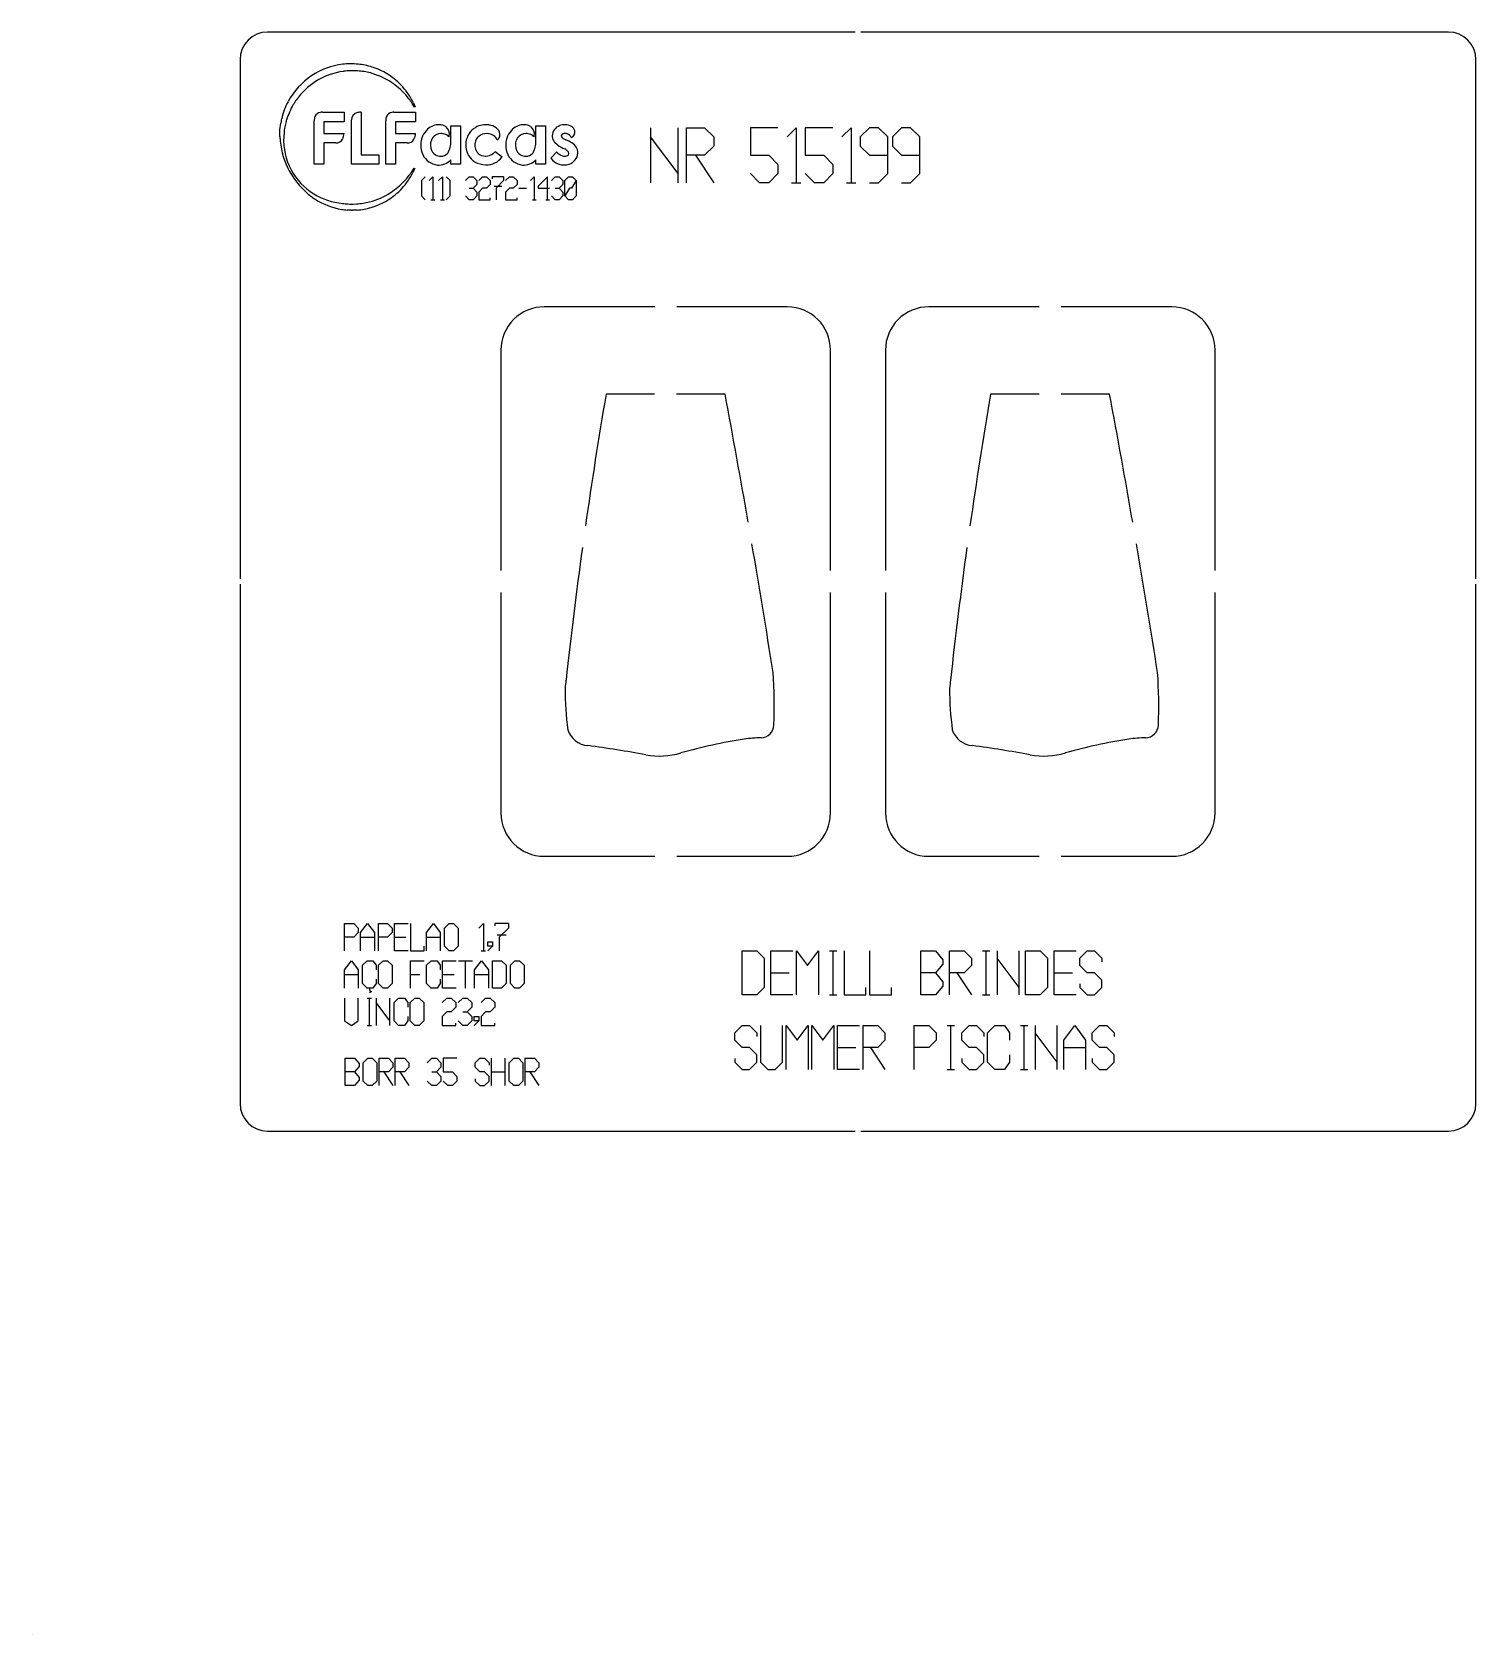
# Model space of a CAD drawing. Extents: x 0 to 263, y 0 to 292.
import ezdxf

# ---------------------------------------------------------------- set-up
doc = ezdxf.new("R2010")
doc.units = 0
doc.layers.add('1_SEM_TНTULO-154546_PONTES', color=4, linetype='CONTINUOUS')

msp = doc.modelspace()

# ---------------------------------------------------------------- linework, layer by layer
at = {"layer": '1_Sem_tнtulo-154546_Pontes', "color": 16, "linetype": 'CONTINUOUS', "true_color": 0x800000}
for p, q in [((149.87, 291.7), (42.87, 291.7)), ((257.87, 291.7), (150.87, 291.7)), ((37.87, 286.7), (37.87, 192.2)), ((262.87, 192.2), (262.87, 286.7)), ((37.87, 191.2), (37.87, 96.7)), ((262.87, 96.7), (262.87, 191.2)), ((42.87, 91.7), (149.87, 91.7)), ((150.87, 91.7), (257.87, 91.7)), ((0, 0), (0, 0)), ((0, 0), (0, 0)), ((0, 0), (0, 0)), ((0, 0), (0, 0)), ((0, 0), (0, 0)), ((0, 0), (0, 0)), ((0, 0), (0, 0)), ((0, 0), (0, 0))]:
    msp.add_line(p, q, dxfattribs=at)
at = {"layer": '1_Sem_tнtulo-154546_Pontes', "color": 4, "linetype": 'CONTINUOUS', "true_color": 0x00ffff}
for p, q in [((52.86, 277.12), (56.8, 277.12)), ((56.8, 277.12), (56.8, 275.35)), ((59.92, 277.12), (59.92, 269.38)), ((65.88, 277.12), (69.82, 277.12)), ((69.63, 278.05), (69.22, 278.7)), ((69.43, 278.81), (69.74, 278.1)), ((69.74, 278.1), (69.63, 278.05)), ((69.82, 277.12), (69.82, 275.35)), ((45.14, 273.88), (45.28, 275.13)), ((45.39, 275.66), (45.45, 275.95)), ((45.99, 274.22), (45.91, 273.84)), ((46.13, 274.97), (45.99, 274.22)), ((51.36, 267.67), (51.36, 275.53)), ((56.8, 275.35), (53.14, 275.35)), ((53.14, 275.35), (53.14, 273.26)), ((58.14, 267.67), (58.14, 275.71)), ((64.38, 267.67), (64.38, 275.53)), ((69.82, 275.35), (66.16, 275.35)), ((66.16, 275.35), (66.16, 273.26)), ((76.25, 274.66), (78.01, 274.66)), ((76.25, 271.79), (76.25, 274.66)), ((78.01, 274.66), (78.01, 267.67)), ((91.73, 274.66), (93.49, 274.66)), ((91.73, 271.79), (91.73, 274.66)), ((93.49, 274.66), (93.49, 267.67)), ((112.61, 274.28), (112.61, 264.28)), ((117.61, 264.28), (117.61, 274.28)), ((119.12, 274.28), (122.45, 274.28)), ((119.12, 264.28), (119.12, 274.28)), ((122.45, 274.28), (124.11, 272.61)), ((135.78, 274.28), (130.78, 274.28)), ((130.78, 274.28), (130.78, 269.27)), ((137.45, 272.61), (139.12, 274.28)), ((139.12, 274.28), (139.12, 264.28)), ((145.78, 274.28), (140.78, 274.28)), ((140.78, 274.28), (140.78, 269.27)), ((147.45, 272.61), (149.12, 274.28)), ((149.12, 274.28), (149.12, 264.28)), ((152.44, 274.28), (150.78, 272.61)), ((154.11, 274.28), (152.44, 274.28)), ((155.78, 272.61), (154.11, 274.28)), ((158.28, 274.28), (156.62, 272.61)), ((159.95, 274.28), (158.28, 274.28)), ((161.61, 272.61), (159.95, 274.28)), ((45.13, 272.68), (45.14, 273.48)), ((45.14, 273.48), (45.14, 273.88)), ((45.88, 273.44), (45.81, 272.64)), ((45.91, 273.84), (45.88, 273.44)), ((53.14, 273.26), (56.8, 273.26)), ((55.3, 271.53), (53.14, 271.53)), ((53.14, 271.53), (53.14, 267.67)), ((66.16, 273.26), (69.82, 273.26)), ((68.32, 271.53), (66.16, 271.53)), ((66.16, 271.53), (66.16, 267.67)), ((117.61, 265.94), (112.61, 272.61)), ((124.11, 272.61), (124.11, 270.94)), ((150.78, 272.61), (150.78, 270.94)), ((155.78, 265.94), (155.78, 272.61)), ((156.62, 272.61), (156.62, 270.94)), ((161.61, 265.94), (161.61, 272.61)), ((59.92, 269.38), (63.16, 269.38)), ((63.16, 269.38), (63.16, 267.67)), ((76.25, 267.67), (76.25, 268.44)), ((84.29, 269.94), (85.57, 269.01)), ((91.73, 267.67), (91.73, 268.44)), ((94.43, 268.74), (95.51, 269.9)), ((122.45, 269.27), (119.12, 269.27)), ((120.78, 269.27), (124.11, 264.28)), ((124.11, 270.94), (122.45, 269.27)), ((130.78, 269.27), (134.12, 269.27)), ((134.12, 269.27), (135.78, 267.61)), ((140.78, 269.27), (144.12, 269.27)), ((144.12, 269.27), (145.78, 267.61)), ((150.78, 270.94), (152.44, 269.28)), ((152.44, 269.28), (155.78, 269.28)), ((156.62, 270.94), (158.28, 269.28)), ((158.28, 269.28), (161.61, 269.28)), ((53.14, 267.67), (51.36, 267.67)), ((63.16, 267.67), (58.14, 267.67)), ((66.16, 267.67), (64.38, 267.67)), ((69.13, 266.28), (69.55, 266.93)), ((69.66, 266.87), (69.34, 266.16)), ((69.55, 266.93), (69.66, 266.87)), ((78.01, 267.67), (76.25, 267.67)), ((93.49, 267.67), (91.73, 267.67)), ((132.45, 264.28), (130.78, 265.94)), ((135.78, 265.94), (134.12, 264.28)), ((135.78, 267.61), (135.78, 265.94)), ((142.45, 264.28), (140.78, 265.94)), ((145.78, 265.94), (144.12, 264.28)), ((145.78, 267.61), (145.78, 265.94)), ((154.11, 264.28), (155.78, 265.94)), ((159.95, 264.28), (161.61, 265.94)), ((71.59, 265.37), (70.89, 264.68)), ((70.89, 264.68), (70.89, 261.89)), ((72.28, 264.68), (72.98, 265.37)), ((72.98, 265.37), (72.98, 261.2)), ((74.02, 264.68), (74.72, 265.37)), ((74.72, 265.37), (74.72, 261.2)), ((76.11, 264.68), (75.42, 265.37)), ((76.11, 261.89), (76.11, 264.68)), ((78.9, 264.68), (79.59, 265.37)), ((79.59, 265.37), (80.29, 265.37)), ((79.59, 263.28), (80.29, 263.28)), ((80.29, 265.37), (80.98, 264.68)), ((80.98, 263.98), (80.29, 263.28)), ((80.29, 263.28), (80.98, 262.59)), ((80.98, 264.68), (80.98, 263.98)), ((80.98, 262.59), (80.98, 261.89)), ((81.33, 264.68), (82.03, 265.37)), ((82.03, 263.28), (81.33, 262.59)), ((81.33, 262.59), (81.33, 261.2)), ((82.03, 265.37), (82.73, 265.37)), ((82.73, 263.28), (82.03, 263.28)), ((82.73, 265.37), (83.42, 264.68)), ((83.42, 263.98), (82.73, 263.28)), ((83.42, 264.68), (83.42, 263.98)), ((85.86, 265.37), (83.77, 265.37)), ((83.77, 265.37), (83.77, 265.02)), ((84.12, 263.63), (85.51, 263.63)), ((85.86, 264.68), (84.47, 263.28)), ((84.47, 263.28), (84.47, 261.2)), ((85.86, 265.37), (85.86, 264.68)), ((86.21, 264.68), (86.9, 265.37)), ((86.9, 263.28), (86.21, 262.59)), ((86.21, 262.59), (86.21, 261.2)), ((86.9, 265.37), (87.6, 265.37)), ((87.6, 263.28), (86.9, 263.28)), ((87.6, 265.37), (88.29, 264.68)), ((88.29, 263.98), (87.6, 263.28)), ((88.29, 264.68), (88.29, 263.98)), ((88.64, 263.28), (90.04, 263.28)), ((90.73, 264.68), (91.43, 265.37)), ((91.43, 265.37), (91.43, 261.2)), ((93.86, 265.37), (92.12, 263.63)), ((92.12, 263.63), (92.12, 263.28)), ((92.12, 263.28), (94.21, 263.28)), ((93.86, 261.2), (93.86, 265.37)), ((94.56, 264.68), (95.25, 265.37)), ((95.25, 265.37), (95.95, 265.37)), ((95.25, 263.28), (95.95, 263.28)), ((95.95, 265.37), (96.64, 264.68)), ((96.64, 263.98), (95.95, 263.28)), ((95.95, 263.28), (96.64, 262.59)), ((96.64, 264.68), (96.64, 263.98)), ((96.64, 262.59), (96.64, 261.89)), ((96.99, 264.68), (97.69, 265.37)), ((96.99, 261.89), (96.99, 264.68)), ((97.86, 263.28), (96.99, 261.89)), ((97.69, 265.37), (98.39, 265.37)), ((98.21, 263.28), (97.86, 263.28)), ((99.08, 264.68), (98.21, 263.28)), ((98.39, 265.37), (99.08, 264.68)), ((99.08, 264.68), (99.08, 261.89)), ((134.12, 264.28), (132.45, 264.28)), ((138.29, 264.28), (139.95, 264.28)), ((144.12, 264.28), (142.45, 264.28)), ((148.29, 264.28), (149.95, 264.28)), ((152.44, 264.28), (154.11, 264.28)), ((158.28, 264.28), (159.95, 264.28)), ((57.5, 260.42), (57.84, 260.41)), ((57.84, 260.41), (58.17, 260.39)), ((58.34, 260.4), (58.46, 260.4)), ((58.46, 260.4), (59.09, 260.42)), ((70.89, 261.89), (71.59, 261.2)), ((72.63, 261.2), (73.33, 261.2)), ((74.37, 261.2), (75.07, 261.2)), ((75.42, 261.2), (76.11, 261.89)), ((79.59, 261.2), (78.9, 261.89)), ((80.29, 261.2), (79.59, 261.2)), ((80.98, 261.89), (80.29, 261.2)), ((81.33, 261.2), (83.42, 261.2)), ((83.42, 261.2), (83.42, 261.54)), ((86.21, 261.2), (88.29, 261.2)), ((88.29, 261.2), (88.29, 261.54)), ((91.08, 261.2), (91.78, 261.2)), ((93.52, 261.2), (94.21, 261.2)), ((95.25, 261.2), (94.56, 261.89)), ((95.95, 261.2), (95.25, 261.2)), ((96.64, 261.89), (95.95, 261.2)), ((97.69, 261.2), (96.99, 261.89)), ((98.39, 261.2), (97.69, 261.2)), ((99.08, 261.89), (98.39, 261.2)), ((58.11, 259.28), (57.78, 259.3)), ((59.17, 259.31), (58.49, 259.29)), ((129.29, 116.47), (129.29, 124.47)), ((129.29, 124.47), (131.96, 124.47)), ((131.96, 124.47), (133.29, 123.14)), ((133.29, 123.14), (133.29, 117.81)), ((134.49, 124.47), (138.49, 124.47)), ((134.49, 116.47), (134.49, 124.47)), ((139.16, 116.47), (139.16, 124.47)), ((139.16, 124.47), (141.16, 121.8)), ((141.16, 121.8), (143.16, 124.47)), ((143.16, 124.47), (143.16, 116.47)), ((145.16, 124.47), (146.5, 124.47)), ((145.82, 116.47), (145.82, 124.47)), ((147.82, 124.47), (147.82, 116.47)), ((152.49, 124.47), (152.49, 116.47)), ((161.82, 116.47), (161.82, 124.47)), ((161.82, 124.47), (164.49, 124.47)), ((164.49, 124.47), (165.82, 122.87)), ((165.82, 122.87), (165.82, 122.07)), ((167.03, 124.47), (169.69, 124.47)), ((167.03, 116.47), (167.03, 124.47)), ((169.69, 124.47), (171.02, 123.14)), ((171.02, 123.14), (171.02, 121.8)), ((173.03, 124.47), (174.36, 124.47)), ((173.69, 116.47), (173.69, 124.47)), ((175.69, 124.47), (175.69, 116.47)), ((179.69, 117.81), (175.69, 123.14)), ((179.69, 116.47), (179.69, 124.47)), ((180.89, 116.47), (180.89, 124.47)), ((180.89, 124.47), (183.56, 124.47)), ((183.56, 124.47), (184.89, 123.14)), ((184.89, 123.14), (184.89, 117.81)), ((186.09, 124.47), (190.09, 124.47)), ((186.09, 116.47), (186.09, 124.47)), ((190.76, 123.14), (192.09, 124.47)), ((190.76, 121.8), (190.76, 123.14)), ((192.09, 124.47), (193.43, 124.47)), ((193.43, 124.47), (194.76, 123.14)), ((194.76, 123.14), (194.76, 122.47)), ((134.49, 120.47), (137.82, 120.47)), ((164.49, 120.47), (161.82, 120.47)), ((165.82, 122.07), (164.49, 120.47)), ((164.49, 120.47), (165.82, 118.87)), ((169.69, 120.47), (167.03, 120.47)), ((168.36, 120.47), (171.02, 116.47)), ((171.02, 121.8), (169.69, 120.47)), ((186.09, 120.47), (189.42, 120.47)), ((192.09, 120.47), (190.76, 121.8)), ((193.43, 120.47), (192.09, 120.47)), ((194.76, 119.14), (193.43, 120.47)), ((133.29, 117.81), (131.96, 116.47)), ((151.82, 116.47), (151.82, 117.81)), ((156.49, 116.47), (156.49, 117.81)), ((165.82, 118.07), (164.49, 116.47)), ((165.82, 118.87), (165.82, 118.07)), ((184.89, 117.81), (183.56, 116.47)), ((190.76, 118.47), (190.76, 117.81)), ((190.76, 117.81), (192.09, 116.47)), ((193.43, 116.47), (194.76, 117.81)), ((194.76, 117.81), (194.76, 119.14)), ((131.96, 116.47), (129.29, 116.47)), ((138.49, 116.47), (134.49, 116.47)), ((145.16, 116.47), (146.5, 116.47)), ((147.82, 116.47), (151.82, 116.47)), ((152.49, 116.47), (156.49, 116.47)), ((164.49, 116.47), (161.82, 116.47)), ((173.03, 116.47), (174.36, 116.47)), ((183.56, 116.47), (180.89, 116.47)), ((190.09, 116.47), (186.09, 116.47)), ((192.09, 116.47), (193.43, 116.47)), ((127.95, 109.57), (129.28, 110.91)), ((129.28, 110.91), (130.62, 110.91)), ((130.62, 110.91), (131.95, 109.57)), ((132.62, 110.91), (132.62, 104.24)), ((136.61, 104.24), (136.61, 110.91)), ((137.28, 102.91), (137.28, 110.91)), ((137.28, 110.91), (139.28, 108.24)), ((139.28, 108.24), (141.28, 110.91)), ((141.28, 110.91), (141.28, 102.91)), ((141.95, 102.91), (141.95, 110.91)), ((141.95, 110.91), (143.95, 108.24)), ((143.95, 108.24), (145.95, 110.91)), ((145.95, 110.91), (145.95, 102.91)), ((146.62, 110.91), (150.62, 110.91)), ((146.62, 102.91), (146.62, 110.91)), ((151.29, 110.91), (153.96, 110.91)), ((151.29, 102.91), (151.29, 110.91)), ((153.96, 110.91), (155.28, 109.57)), ((160.62, 110.91), (163.29, 110.91)), ((160.62, 102.91), (160.62, 110.91)), ((163.29, 110.91), (164.62, 109.57)), ((166.62, 110.91), (167.96, 110.91)), ((167.29, 102.91), (167.29, 110.91)), ((169.28, 109.57), (170.62, 110.91)), ((170.62, 110.91), (171.95, 110.91)), ((171.95, 110.91), (173.28, 109.57)), ((173.95, 109.57), (175.29, 110.91)), ((175.29, 110.91), (177.02, 110.91)), ((177.02, 110.91), (177.95, 109.57)), ((179.95, 110.91), (181.29, 110.91)), ((180.62, 102.91), (180.62, 110.91)), ((182.62, 110.91), (182.62, 102.91)), ((186.61, 102.91), (186.61, 110.91)), ((187.82, 108.24), (189.82, 110.91)), ((189.82, 110.91), (191.81, 108.24)), ((193.02, 109.57), (194.35, 110.91)), ((194.35, 110.91), (195.69, 110.91)), ((195.69, 110.91), (197.01, 109.57)), ((127.95, 108.24), (127.95, 109.57)), ((129.28, 106.91), (127.95, 108.24)), ((131.95, 109.57), (131.95, 108.91)), ((155.28, 108.24), (153.96, 106.91)), ((155.28, 109.57), (155.28, 108.24)), ((164.62, 108.24), (163.29, 106.91)), ((164.62, 109.57), (164.62, 108.24)), ((169.28, 108.24), (169.28, 109.57)), ((170.62, 106.91), (169.28, 108.24)), ((173.28, 109.57), (173.28, 108.91)), ((173.95, 104.24), (173.95, 109.57)), ((177.95, 109.57), (177.95, 108.25)), ((186.61, 104.24), (182.62, 109.57)), ((187.82, 102.91), (187.82, 108.24)), ((191.81, 108.24), (191.81, 102.91)), ((193.02, 108.24), (193.02, 109.57)), ((194.35, 106.91), (193.02, 108.24)), ((197.01, 109.57), (197.01, 108.91)), ((130.62, 106.91), (129.28, 106.91)), ((131.95, 105.58), (130.62, 106.91)), ((131.95, 104.24), (131.95, 105.58)), ((146.62, 106.91), (149.95, 106.91)), ((153.96, 106.91), (151.29, 106.91)), ((152.62, 106.91), (155.28, 102.91)), ((163.29, 106.91), (160.62, 106.91)), ((171.95, 106.91), (170.62, 106.91)), ((173.28, 105.58), (171.95, 106.91)), ((173.28, 104.24), (173.28, 105.58)), ((177.95, 105.58), (177.95, 104.24)), ((187.82, 106.91), (191.81, 106.91)), ((195.69, 106.91), (194.35, 106.91)), ((197.01, 105.58), (195.69, 106.91)), ((197.01, 104.24), (197.01, 105.58)), ((57.03, 99.97), (57.03, 104.97)), ((57.03, 104.97), (58.7, 104.97)), ((58.7, 102.47), (57.03, 102.47)), ((58.7, 104.97), (59.53, 103.97)), ((59.53, 103.47), (58.7, 102.47)), ((58.7, 102.47), (59.53, 101.47)), ((59.53, 103.97), (59.53, 103.47)), ((60.28, 104.14), (61.11, 104.97)), ((60.28, 100.8), (60.28, 104.14)), ((61.11, 104.97), (61.95, 104.97)), ((61.95, 104.97), (62.78, 104.14)), ((62.78, 104.14), (62.78, 100.8)), ((63.2, 104.97), (64.87, 104.97)), ((63.2, 99.97), (63.2, 104.97)), ((64.87, 102.47), (63.2, 102.47)), ((64.03, 102.47), (65.7, 99.97)), ((64.87, 104.97), (65.7, 104.14)), ((65.7, 103.3), (64.87, 102.47)), ((65.7, 104.14), (65.7, 103.3)), ((66.11, 104.97), (67.78, 104.97)), ((66.11, 99.97), (66.11, 104.97)), ((67.78, 102.47), (66.11, 102.47)), ((66.95, 102.47), (68.61, 99.97)), ((67.78, 104.97), (68.61, 104.14)), ((68.61, 103.3), (67.78, 102.47)), ((68.61, 104.14), (68.61, 103.3)), ((71.95, 104.14), (72.78, 104.97)), ((72.78, 104.97), (73.62, 104.97)), ((72.78, 102.47), (73.62, 102.47)), ((73.62, 104.97), (74.45, 104.14)), ((74.45, 103.3), (73.62, 102.47)), ((73.62, 102.47), (74.45, 101.64)), ((74.45, 104.14), (74.45, 103.3)), ((77.36, 104.97), (74.87, 104.97)), ((74.87, 104.97), (74.87, 102.47)), ((74.87, 102.47), (76.53, 102.47)), ((76.53, 102.47), (77.36, 101.64)), ((80.7, 104.14), (81.53, 104.97)), ((80.7, 103.3), (80.7, 104.14)), ((81.53, 102.47), (80.7, 103.3)), ((81.53, 104.97), (82.37, 104.97)), ((82.37, 102.47), (81.53, 102.47)), ((82.37, 104.97), (83.2, 104.14)), ((83.2, 101.64), (82.37, 102.47)), ((83.2, 104.14), (83.2, 103.72)), ((83.62, 99.97), (83.62, 104.97)), ((83.62, 102.47), (86.11, 102.47)), ((86.11, 99.97), (86.11, 104.97)), ((86.87, 104.14), (87.7, 104.97)), ((86.87, 100.8), (86.87, 104.14)), ((87.7, 104.97), (88.54, 104.97)), ((88.54, 104.97), (89.37, 104.14)), ((89.37, 104.14), (89.37, 100.8)), ((89.78, 104.97), (91.45, 104.97)), ((89.78, 99.97), (89.78, 104.97)), ((91.45, 102.47), (89.78, 102.47)), ((90.62, 102.47), (92.28, 99.97)), ((91.45, 104.97), (92.28, 104.14)), ((92.28, 103.3), (91.45, 102.47)), ((92.28, 104.14), (92.28, 103.3)), ((127.95, 104.91), (127.95, 104.24)), ((127.95, 104.24), (129.28, 102.91)), ((129.28, 102.91), (130.62, 102.91)), ((130.62, 102.91), (131.95, 104.24)), ((132.62, 104.24), (133.95, 102.91)), ((133.95, 102.91), (135.29, 102.91)), ((135.29, 102.91), (136.61, 104.24)), ((150.62, 102.91), (146.62, 102.91)), ((166.62, 102.91), (167.96, 102.91)), ((169.28, 104.91), (169.28, 104.24)), ((169.28, 104.24), (170.62, 102.91)), ((170.62, 102.91), (171.95, 102.91)), ((171.95, 102.91), (173.28, 104.24)), ((175.29, 102.91), (173.95, 104.24)), ((177.02, 102.91), (175.29, 102.91)), ((177.95, 104.24), (177.02, 102.91)), ((179.95, 102.91), (181.29, 102.91)), ((193.02, 104.91), (193.02, 104.24)), ((193.02, 104.24), (194.35, 102.91)), ((194.35, 102.91), (195.69, 102.91)), ((195.69, 102.91), (197.01, 104.24)), ((58.7, 99.97), (57.03, 99.97)), ((59.53, 100.97), (58.7, 99.97)), ((59.53, 101.47), (59.53, 100.97)), ((61.11, 99.97), (60.28, 100.8)), ((61.95, 99.97), (61.11, 99.97)), ((62.78, 100.8), (61.95, 99.97)), ((72.78, 99.97), (71.95, 100.8)), ((73.62, 99.97), (72.78, 99.97)), ((74.45, 100.8), (73.62, 99.97)), ((74.45, 101.64), (74.45, 100.8)), ((75.7, 99.97), (74.87, 100.8)), ((76.53, 99.97), (75.7, 99.97)), ((77.36, 100.8), (76.53, 99.97)), ((77.36, 101.64), (77.36, 100.8)), ((80.7, 101.22), (80.7, 100.8)), ((80.7, 100.8), (81.53, 99.97)), ((81.53, 99.97), (82.37, 99.97)), ((82.37, 99.97), (83.2, 100.8)), ((83.2, 100.8), (83.2, 101.64)), ((87.7, 99.97), (86.87, 100.8)), ((88.54, 99.97), (87.7, 99.97)), ((89.37, 100.8), (88.54, 99.97))]:
    msp.add_line(p, q, dxfattribs=at)
at = {"layer": '1_Sem_tнtulo-154546_Pontes', "color": 254, "linetype": 'CONTINUOUS', "true_color": 0xffffff}
for p, q in [((113.37, 241.7), (93.24, 241.7)), ((137.5, 241.7), (117.37, 241.7)), ((183.37, 241.7), (163.24, 241.7)), ((207.5, 241.7), (187.37, 241.7)), ((85.37, 233.83), (85.37, 193.7)), ((145.37, 193.7), (145.37, 233.83)), ((155.37, 233.83), (155.37, 193.7)), ((215.37, 193.7), (215.37, 233.83)), ((85.37, 189.7), (85.37, 149.57)), ((145.37, 149.57), (145.37, 189.7)), ((155.37, 189.7), (155.37, 149.57)), ((215.37, 149.57), (215.37, 189.7)), ((93.24, 141.7), (113.37, 141.7)), ((117.37, 141.7), (137.5, 141.7)), ((163.24, 141.7), (183.37, 141.7)), ((187.37, 141.7), (207.5, 141.7)), ((56.91, 129.48), (58.57, 129.48)), ((56.91, 124.48), (56.91, 129.48)), ((58.57, 129.48), (59.4, 128.65)), ((59.4, 128.65), (59.4, 127.82)), ((59.82, 127.82), (61.07, 129.48)), ((61.07, 129.48), (62.32, 127.82)), ((63.07, 129.48), (64.74, 129.48)), ((63.07, 124.48), (63.07, 129.48)), ((64.74, 129.48), (65.57, 128.65)), ((65.57, 128.65), (65.57, 127.82)), ((65.99, 129.48), (68.49, 129.48)), ((65.99, 124.48), (65.99, 129.48)), ((68.91, 129.48), (68.91, 124.48)), ((71.82, 127.82), (73.07, 129.48)), ((73.07, 129.48), (74.32, 127.82)), ((75.07, 128.65), (75.91, 129.48)), ((75.07, 125.32), (75.07, 128.65)), ((75.91, 129.48), (76.74, 129.48)), ((76.74, 129.48), (77.57, 128.65)), ((77.57, 128.65), (77.57, 125.32)), ((81.32, 128.65), (82.16, 129.48)), ((82.16, 129.48), (82.16, 124.48)), ((86.74, 129.48), (84.24, 129.48)), ((84.24, 129.48), (84.24, 129.07)), ((86.74, 128.65), (85.07, 126.98)), ((86.74, 129.48), (86.74, 128.65)), ((58.57, 126.98), (56.91, 126.98)), ((59.4, 127.82), (58.57, 126.98)), ((59.82, 124.48), (59.82, 127.82)), ((59.82, 126.98), (62.32, 126.98)), ((62.32, 127.82), (62.32, 124.48)), ((64.74, 126.98), (63.07, 126.98)), ((65.57, 127.82), (64.74, 126.98)), ((65.99, 126.98), (68.07, 126.98)), ((71.82, 124.48), (71.82, 127.82)), ((71.82, 126.98), (74.32, 126.98)), ((74.32, 127.82), (74.32, 124.48)), ((82.99, 126.15), (83.83, 126.15)), ((82.99, 125.32), (82.99, 126.15)), ((83.83, 126.15), (83.83, 125.32)), ((84.66, 127.4), (86.32, 127.4)), ((85.07, 126.98), (85.07, 124.48)), ((56.91, 121.02), (58.15, 122.69)), ((58.15, 122.69), (59.4, 121.02)), ((60.16, 121.86), (60.99, 122.69)), ((60.99, 122.69), (62.07, 122.69)), ((62.07, 122.69), (62.65, 121.86)), ((63.07, 121.86), (63.91, 122.69)), ((63.91, 122.69), (64.74, 122.69)), ((64.74, 122.69), (65.57, 121.86)), ((68.49, 124.48), (65.99, 124.48)), ((68.91, 124.48), (71.41, 124.48)), ((68.91, 122.69), (71.41, 122.69)), ((68.91, 117.69), (68.91, 122.69)), ((71.41, 124.48), (71.41, 125.32)), ((71.82, 121.86), (72.66, 122.69)), ((72.66, 122.69), (73.74, 122.69)), ((73.74, 122.69), (74.32, 121.86)), ((74.74, 122.69), (77.24, 122.69)), ((74.74, 117.69), (74.74, 122.69)), ((75.91, 124.48), (75.07, 125.32)), ((76.74, 124.48), (75.91, 124.48)), ((77.57, 125.32), (76.74, 124.48)), ((77.66, 122.69), (80.16, 122.69)), ((78.91, 117.69), (78.91, 122.69)), ((80.58, 121.02), (81.82, 122.69)), ((81.74, 124.48), (82.58, 124.48)), ((81.82, 122.69), (83.07, 121.02)), ((83.83, 125.32), (82.99, 125.32)), ((82.99, 124.48), (83.83, 125.32)), ((83.83, 117.69), (83.83, 122.69)), ((83.83, 122.69), (85.49, 122.69)), ((85.49, 122.69), (86.32, 121.86)), ((87.08, 121.86), (87.91, 122.69)), ((87.91, 122.69), (88.74, 122.69)), ((88.74, 122.69), (89.57, 121.86)), ((56.91, 117.69), (56.91, 121.02)), ((56.91, 120.19), (59.4, 120.19)), ((59.4, 121.02), (59.4, 117.69)), ((60.16, 118.53), (60.16, 121.86)), ((62.65, 121.86), (62.65, 121.03)), ((63.07, 118.53), (63.07, 121.86)), ((65.57, 121.86), (65.57, 118.53)), ((68.91, 120.19), (70.58, 120.19)), ((71.82, 118.53), (71.82, 121.86)), ((74.32, 121.86), (74.32, 121.03)), ((74.74, 120.19), (76.82, 120.19)), ((80.58, 117.69), (80.58, 121.02)), ((80.58, 120.19), (83.07, 120.19)), ((83.07, 121.02), (83.07, 117.69)), ((86.32, 121.86), (86.32, 118.53)), ((87.08, 118.53), (87.08, 121.86)), ((89.57, 121.86), (89.57, 118.53)), ((60.99, 117.69), (60.16, 118.53)), ((62.07, 117.69), (60.99, 117.69)), ((61.41, 117.69), (61.41, 117.28)), ((61.41, 117.28), (61.82, 117.07)), ((61.82, 117.07), (61.41, 116.86)), ((62.65, 118.53), (62.07, 117.69)), ((62.65, 119.36), (62.65, 118.53)), ((63.91, 117.69), (63.07, 118.53)), ((64.74, 117.69), (63.91, 117.69)), ((65.57, 118.53), (64.74, 117.69)), ((72.66, 117.69), (71.82, 118.53)), ((73.74, 117.69), (72.66, 117.69)), ((74.32, 118.53), (73.74, 117.69)), ((74.32, 119.36), (74.32, 118.53)), ((77.24, 117.69), (74.74, 117.69)), ((85.49, 117.69), (83.83, 117.69)), ((86.32, 118.53), (85.49, 117.69)), ((87.91, 117.69), (87.08, 118.53)), ((88.74, 117.69), (87.91, 117.69)), ((89.57, 118.53), (88.74, 117.69)), ((56.91, 115.9), (56.91, 111.73)), ((59.4, 111.73), (59.4, 115.9)), ((60.99, 115.9), (61.82, 115.9)), ((61.41, 110.9), (61.41, 115.9)), ((62.65, 115.9), (62.65, 110.9)), ((65.15, 111.73), (62.65, 115.07)), ((65.15, 110.9), (65.15, 115.9)), ((65.9, 115.07), (66.74, 115.9)), ((65.9, 111.73), (65.9, 115.07)), ((66.74, 115.9), (67.82, 115.9)), ((67.82, 115.9), (68.4, 115.07)), ((68.4, 115.07), (68.4, 114.24)), ((68.82, 115.07), (69.66, 115.9)), ((68.82, 111.73), (68.82, 115.07)), ((69.66, 115.9), (70.49, 115.9)), ((70.49, 115.9), (71.32, 115.07)), ((71.32, 115.07), (71.32, 111.73)), ((74.66, 115.07), (75.49, 115.9)), ((75.49, 115.9), (76.32, 115.9)), ((76.32, 115.9), (77.15, 115.07)), ((77.15, 114.23), (76.32, 113.4)), ((77.15, 115.07), (77.15, 114.23)), ((77.57, 115.07), (78.41, 115.9)), ((78.41, 115.9), (79.24, 115.9)), ((79.24, 115.9), (80.07, 115.07)), ((80.07, 114.23), (79.24, 113.4)), ((80.07, 115.07), (80.07, 114.23)), ((81.74, 115.07), (82.57, 115.9)), ((82.57, 115.9), (83.41, 115.9)), ((83.41, 115.9), (84.24, 115.07)), ((84.24, 114.23), (83.41, 113.4)), ((84.24, 115.07), (84.24, 114.23)), ((56.91, 111.73), (58.15, 110.9)), ((58.15, 110.9), (59.4, 111.73)), ((60.99, 110.9), (61.82, 110.9)), ((66.74, 110.9), (65.9, 111.73)), ((67.82, 110.9), (66.74, 110.9)), ((68.4, 111.73), (67.82, 110.9)), ((68.4, 112.57), (68.4, 111.73)), ((69.66, 110.9), (68.82, 111.73)), ((70.49, 110.9), (69.66, 110.9)), ((71.32, 111.73), (70.49, 110.9)), ((75.49, 113.4), (74.66, 112.57)), ((74.66, 112.57), (74.66, 110.9)), ((74.66, 110.9), (77.15, 110.9)), ((76.32, 113.4), (75.49, 113.4)), ((77.15, 110.9), (77.15, 111.31)), ((78.41, 110.9), (77.57, 111.73)), ((78.41, 113.4), (79.24, 113.4)), ((79.24, 110.9), (78.41, 110.9)), ((79.24, 113.4), (80.07, 112.57)), ((80.07, 111.73), (79.24, 110.9)), ((80.07, 112.57), (80.07, 111.73)), ((80.49, 112.57), (81.32, 112.57)), ((80.49, 111.73), (80.49, 112.57)), ((81.32, 111.73), (80.49, 111.73)), ((80.49, 110.9), (81.32, 111.73)), ((81.32, 112.57), (81.32, 111.73)), ((82.57, 113.4), (81.74, 112.57)), ((81.74, 112.57), (81.74, 110.9)), ((81.74, 110.9), (84.24, 110.9)), ((83.41, 113.4), (82.57, 113.4)), ((84.24, 110.9), (84.24, 111.31))]:
    msp.add_line(p, q, dxfattribs=at)
at = {"layer": '1_Sem_tнtulo-154546_Pontes', "color": 1, "linetype": 'CONTINUOUS', "true_color": 0xff0000}
for p, q in [((113.34, 225.83), (104.5, 225.83)), ((126.18, 225.83), (117.34, 225.83)), ((183.34, 225.83), (174.5, 225.83)), ((196.18, 225.83), (187.34, 225.83))]:
    msp.add_line(p, q, dxfattribs=at)
at = {"layer": '1_Sem_tнtulo-154546_Pontes', "color": 16, "linetype": 'CONTINUOUS', "true_color": 0x800000}
for centre, start, end in [((42.87, 286.7), 90, 180), ((257.87, 286.7), 0, 90), ((42.87, 96.7), 180, 270), ((257.87, 96.7), 270, 0)]:
    msp.add_arc(centre, 5, start, end, dxfattribs=at)
at = {"layer": '1_Sem_tнtulo-154546_Pontes', "color": 4, "linetype": 'CONTINUOUS', "true_color": 0x00ffff}
for centre, radius, start, end in [((58.05, 271.13), 14.79, 84.9604, 95.7681), ((58.6, 272.47), 13.68, 124.2168, 151.3099), ((58.03, 273.05), 12.88, 96.5341, 123.5716), ((58.51, 271.66), 13.02, 97.9224, 122.0191), ((58.44, 271.32), 13.35, 86.3944, 97.3984), ((58.23, 270.8), 13.88, 75.894, 85.6686), ((58.05, 273.1), 12.83, 72.4153, 84.1879), ((57.99, 271.04), 13.71, 57.0781, 74.6827), ((57.91, 273), 12.97, 51.8829, 71.9653), ((57.94, 273.15), 12.82, 36.0976, 51.5743), ((58.42, 272.08), 12.61, 122.6687, 144.6348), ((57.62, 271.03), 13.92, 42.2745, 55.8188), ((57.02, 270.68), 14.6, 33.3045, 41.7204), ((57.89, 273.24), 12.81, 25.7842, 35.6498), ((57.04, 273.38), 11.87, 151.576, 167.5411), ((60.02, 271.46), 14.32, 150.5426, 162.7407), ((59.37, 271.41), 13.78, 144.6348, 149.0145), ((52.83, 274.85), 2.27, 89.3454, 99.129), ((59.85, 274.69), 2.43, 88.2505, 104.1388), ((65.85, 274.85), 2.27, 89.3454, 99.129), ((56.56, 273.15), 11.46, 167.3131, 170.0089), ((56.52, 272.28), 10.73, 162.7966, 165.4685), ((31.41, 280.05), 15.56, 342.7966, 343.789), ((54.01, 275.53), 2.65, 161.8251, 180), ((52.68, 275.8), 1.31, 99.129, 154.7962), ((59.62, 275.62), 1.48, 104.1388, 176.5665), ((67.03, 275.53), 2.65, 161.8251, 180), ((65.7, 275.8), 1.31, 99.129, 154.7962), ((74.14, 271.62), 3.22, 89.156, 131.3568), ((74.1, 272.54), 2.3, 58.425, 87.761), ((74.39, 273.19), 1.6, 345.7377, 55.1959), ((82.47, 271.3), 3.49, 119.4868, 131.7321), ((82.6, 271.11), 3.73, 80.8715, 119.8112), ((82.74, 271.66), 3.16, 56.2301, 81.7512), ((83.44, 272.87), 1.77, 8.0107, 53.0613), ((89.62, 271.62), 3.22, 89.156, 131.3568), ((89.57, 272.54), 2.3, 58.425, 87.761), ((89.87, 273.19), 1.6, 345.7377, 55.1959), ((96.75, 272.73), 2.06, 110.3677, 176.8593), ((96.96, 272.18), 2.66, 87.0538, 110.3677), ((96.95, 272.03), 2.8, 63.4532, 87.0157), ((97.52, 273.38), 1.34, 14.7163, 59.8235), ((57.97, 273.02), 12.85, 181.5236, 185.234), ((60.41, 273.52), 15.33, 186.2538, 207.4993), ((57.62, 272.12), 11.82, 177.4449, 207.7076), ((55.36, 272.88), 1.35, 267.4004, 331.6035), ((54.08, 273.39), 2.73, 334.8833, 357.1905), ((68.39, 272.86), 1.33, 266.9836, 329.3989), ((67.16, 273.39), 2.66, 333.1696, 357.3005), ((74.68, 271.18), 3.91, 133.0532, 180), ((74.95, 271.14), 2.42, 147.0134, 194.0024), ((74.41, 271.36), 1.86, 90, 143.8552), ((74.51, 270.97), 2.25, 69.2818, 92.3287), ((74.84, 271.86), 1.3, 37.6716, 69.2818), ((75.13, 273.06), 0.851, 331.5401, 342.2246), ((71.7, 271.72), 4.55, 347.6548, 0.8819), ((82.74, 271.15), 3.79, 133.3062, 185.8278), ((82.81, 271.16), 2.2, 167.3342, 221.7211), ((82.53, 271.25), 1.91, 141.6652, 168.3868), ((82.72, 270.97), 2.24, 97.8375, 138.9359), ((82.76, 270.67), 2.55, 60.0075, 97.8375), ((83.22, 271.58), 1.53, 18.689, 57.7707), ((84.3, 272.83), 0.846, 295.6979, 315.7801), ((83.99, 273.02), 1.2, 319.7636, 4.8683), ((90.16, 271.18), 3.91, 133.0532, 180), ((90.42, 271.14), 2.42, 147.0109, 194.0035), ((89.89, 271.36), 1.86, 90, 143.8515), ((89.99, 270.97), 2.25, 69.2666, 92.3514), ((90.32, 271.86), 1.3, 37.632, 69.2666), ((90.61, 273.06), 0.851, 331.5401, 342.2246), ((87.18, 271.72), 4.55, 347.6555, 0.8817), ((96.45, 272.82), 1.76, 179.2261, 209.7546), ((97.39, 273.56), 2.95, 213.1482, 234.2514), ((96.7, 272.8), 0.351, 159.164, 224.2371), ((96.86, 272.68), 0.552, 108.4881, 153.7285), ((97.4, 273.55), 1.38, 225.9682, 239.8307), ((97.01, 271.9), 1.34, 72.177, 103.7383), ((101.27, 280.87), 9.66, 241.8029, 245.031), ((92.11, 261.2), 12.04, 59.173, 65.031), ((97.03, 271.98), 1.26, 25.2533, 72.1694), ((97.77, 273.51), 1.07, 292.0521, 11.1848), ((96.67, 269.13), 2.9, 32.8129, 56.1436), ((74.75, 271.09), 3.99, 178.6671, 205.0718), ((74.15, 270.81), 3.32, 205.0718, 263.9232), ((74.56, 271.04), 2.03, 194.0024, 236.5437), ((74.36, 270.9), 1.8, 239.3589, 271.7855), ((73.97, 270.73), 3.24, 267.0175, 314.8185), ((74.41, 270.76), 1.66, 270, 319.5822), ((73.28, 271.37), 2.93, 324.8612, 347.6548), ((82.61, 271.14), 3.65, 185.8278, 236.2457), ((82.48, 271), 1.86, 224.68, 273.1709), ((82.59, 271.45), 2.31, 270, 306.4159), ((82.77, 270.99), 3.44, 267.4141, 324.6795), ((82.66, 271.17), 2.05, 309.2667, 322.7966), ((90.23, 271.09), 3.99, 178.6671, 205.0718), ((89.63, 270.81), 3.32, 205.0718, 263.9232), ((90.04, 271.04), 2.03, 194.0035, 236.547), ((89.84, 270.9), 1.8, 239.3609, 271.7857), ((89.45, 270.73), 3.24, 267.0175, 314.8185), ((89.89, 270.76), 1.66, 270, 319.5876), ((88.76, 271.37), 2.93, 324.864, 347.6555), ((96.87, 270.6), 3.07, 217.3399, 287.1682), ((97.37, 271.49), 2.45, 220.5847, 251.0895), ((103.39, 283.28), 14.37, 237.4738, 243.4627), ((96.97, 270.54), 1.42, 254.3031, 283.8716), ((96.02, 268.42), 2.22, 53.9849, 64.4754), ((97.09, 269.85), 0.724, 287.1526, 319.5755), ((96.54, 269.14), 1.33, 33.0679, 53.9849), ((97.23, 269.63), 0.481, 328.7174, 28.9285), ((97.11, 269.82), 2.26, 287.1682, 356.7851), ((97.41, 269.73), 1.95, 358.8806, 29.7237), ((59.92, 273.66), 14.96, 208.8706, 232.9869), ((57.33, 272.16), 11.59, 208.5644, 238.5627), ((58.9, 273.08), 12.28, 316.4041, 326.3958), ((58.15, 271.7), 12.48, 323.5312, 333.6799), ((82.61, 271.64), 4.08, 240.109, 270), ((57.95, 273.74), 13.43, 303.1253, 317.145), ((58.85, 271.09), 11.56, 306.6965, 323.8838), ((59.25, 273.37), 14.33, 234.4023, 237.4824), ((57.87, 273.14), 12.71, 238.7937, 263.8819), ((58.54, 272.26), 13.01, 237.4824, 260.5104), ((57.98, 271.85), 11.44, 262.6426, 267.6132), ((58.15, 264.51), 4.12, 270.246, 272.6504), ((57.77, 275.87), 15.5, 274.8559, 283.6977), ((58.25, 271.42), 12.14, 274.3096, 286.6279), ((58.52, 272.65), 12.2, 283.8665, 303.6695), ((58.15, 271.9), 12.63, 286.4452, 307.0433), ((57.8, 267.99), 8.68, 260.6917, 267.4146), ((56.52, 239.53), 19.81, 86.3467, 87.4146), ((58.23, 262.46), 3.18, 267.9036, 272.3963), ((58.55, 254.95), 4.34, 90.7999, 92.3963)]:
    msp.add_arc(centre, radius, start, end, dxfattribs=at)
at = {"layer": '1_Sem_tнtulo-154546_Pontes', "color": 254, "linetype": 'CONTINUOUS', "true_color": 0xffffff}
for centre, radius, start, end in [((93.24, 233.83), 7.87, 89.9999, 179.9999), ((137.5, 233.83), 7.87, 0, 90), ((163.24, 233.83), 7.87, 89.9999, 179.9999), ((207.5, 233.83), 7.87, 0, 90), ((976.34, 77.09), 884.43, 170.31853, 171.89165), ((-1666.26, -109.14), 1823.47, 9.84021, 10.58515), ((1046.34, 77.09), 884.43, 170.31853, 171.89165), ((-1596.26, -109.14), 1823.47, 9.84021, 10.58515), ((-1666.26, -109.14), 1823.47, 8.96958, 9.71452), ((-1596.26, -109.14), 1823.47, 8.96958, 9.71452), ((976.34, 77.09), 884.43, 172.15078, 173.7239), ((1046.34, 77.09), 884.43, 172.15078, 173.7239), ((33.49, 168.73), 101.63, 358.2336, 3.6298), ((103.49, 168.73), 101.63, 358.2336, 3.6298), ((209, 161.15), 112.51, 173.5531, 174.3359), ((155.66, 172.32), 58.62, 180.0684, 187.46), ((279, 161.15), 112.51, 173.5531, 174.3359), ((225.66, 172.32), 58.62, 180.0684, 187.46), ((101.5, 166.02), 4.17, 198.3594, 265.6031), ((132.59, 165.72), 2.48, 273.1, 357.1873), ((171.5, 166.02), 4.17, 198.3594, 265.6031), ((202.59, 165.72), 2.48, 273.1, 357.1873), ((75.32, -30.01), 193.61, 79.1598, 82.3236), ((114.11, 174.24), 14.3, 260.4025, 286.3821), ((146.31, 59.16), 105.2, 99.1117, 105.532), ((132.83, 138.34), 24.91, 90.2421, 97.3328), ((145.32, -30.01), 193.61, 79.1598, 82.3236), ((184.11, 174.24), 14.3, 260.4025, 286.3821), ((216.31, 59.16), 105.2, 99.1117, 105.532), ((202.83, 138.34), 24.91, 90.2421, 97.3328), ((93.24, 149.57), 7.87, 180.0004, 270.0004), ((137.5, 149.57), 7.87, 269.9997, 359.9997), ((163.24, 149.57), 7.87, 180.0004, 270.0004), ((207.5, 149.57), 7.87, 269.9997, 359.9997)]:
    msp.add_arc(centre, radius, start, end, dxfattribs=at)

doc.saveas('drawing.dxf')
